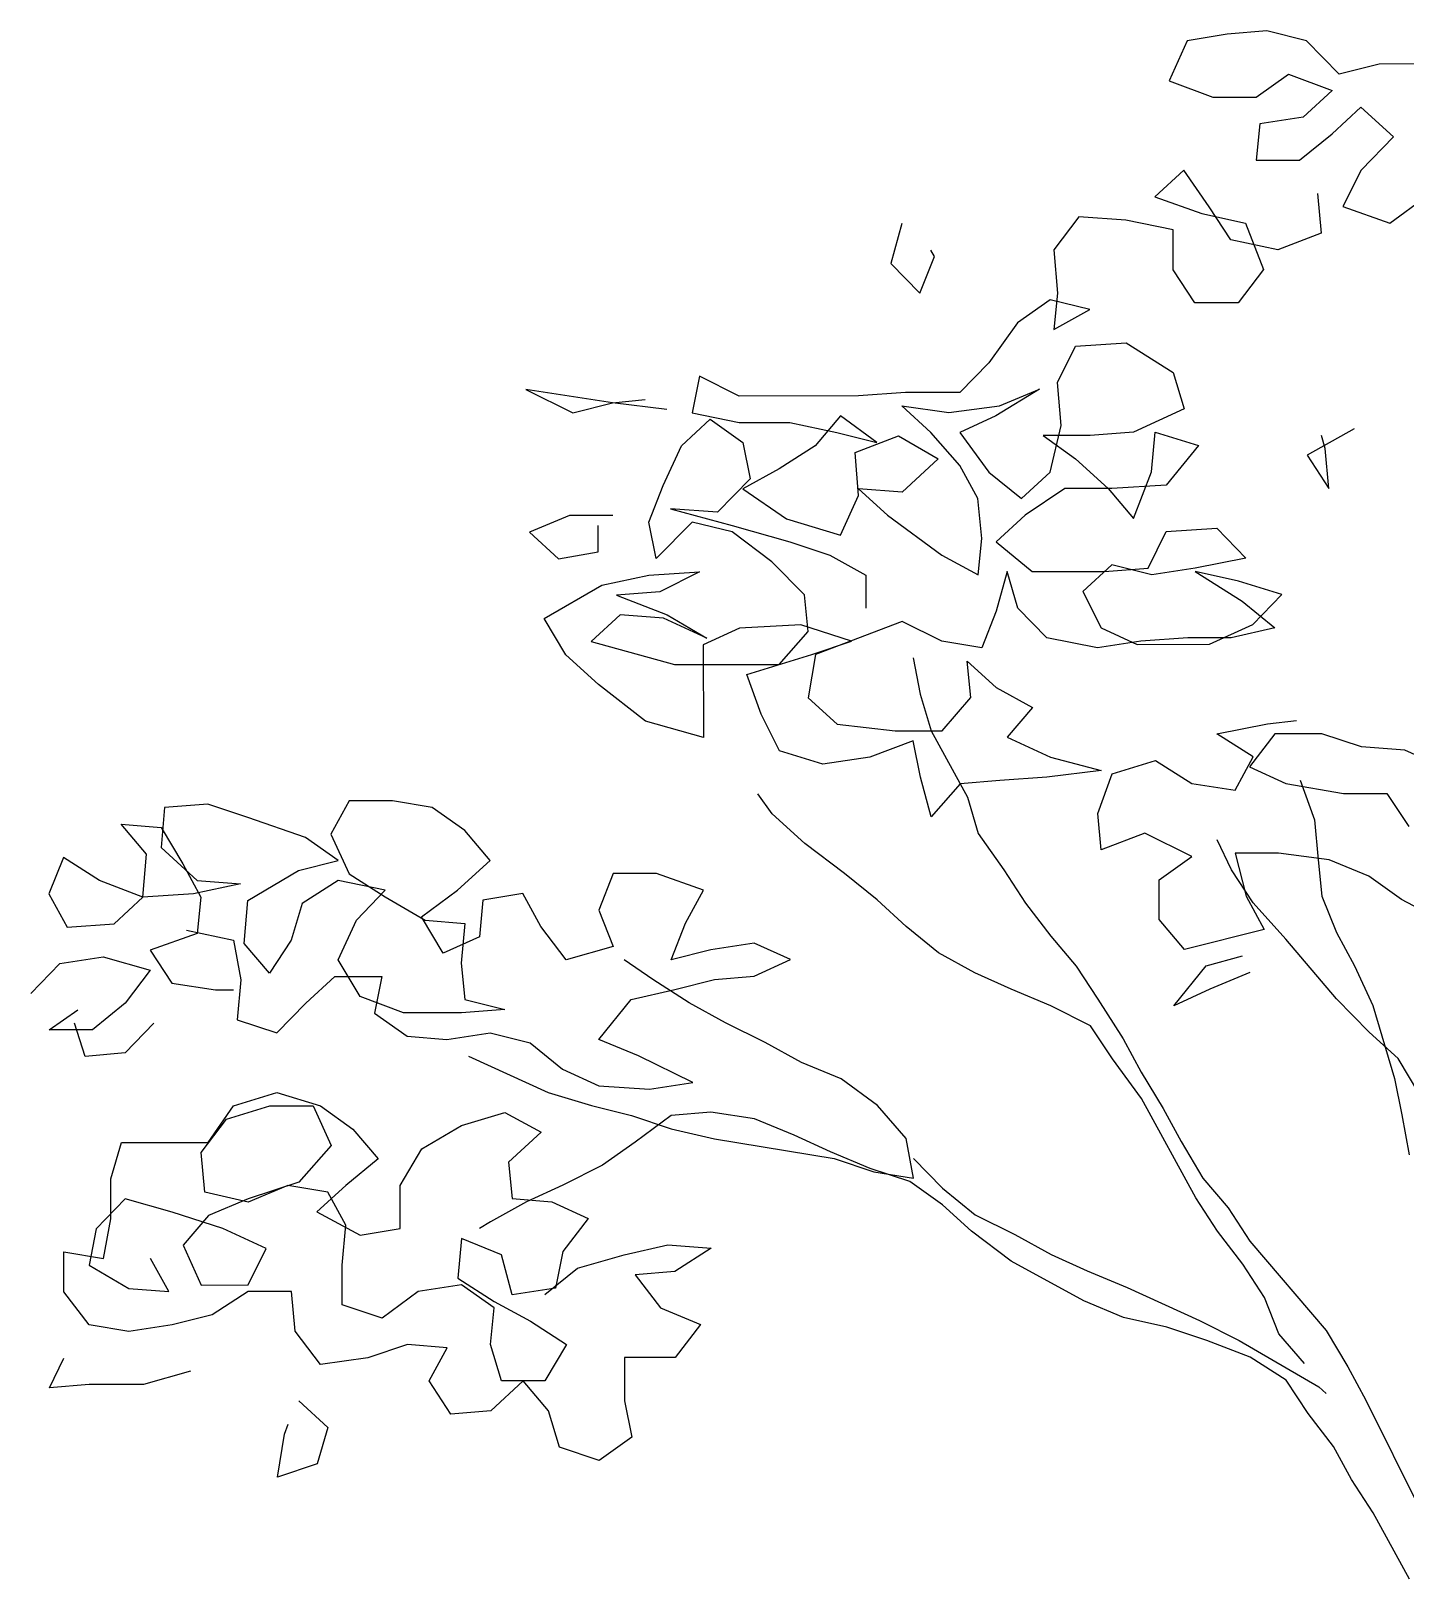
# Model space of a CAD drawing. Header units: inches. Extents: x 295786 to 300745, y 68261 to 70432.
# Drawn here: x 296240.56 to 296263.73, y 70323.77 to 70349.88 of the extents above; entities that cross this region are included whole.
import ezdxf

# ---------------------------------------------------------------- set-up
doc = ezdxf.new("R2010")
doc.units = ezdxf.units.IN
doc.header["$MEASUREMENT"] = 0
doc.layers.add('Tree', color=102, linetype='Continuous')

# ---------------------------------------------------------------- blocks, each defined once
blk = doc.blocks.new('T2')
at = {"layer": 'Tree'}
for p, q in [((21.428, 278.468), (22.62, 278.765)), ((22.62, 278.765), (23.811, 278.665)), ((23.811, 278.665), (25.002, 278.465)), ((20.452, 277.476), (21.428, 278.468)), ((25.002, 278.465), (25.542, 277.273)), ((17.962, 277.776), (19.261, 277.775)), ((19.261, 277.775), (20.452, 277.476)), ((21.968, 277.475), (20.668, 276.98)), ((22.942, 276.779), (21.968, 277.475)), ((25.542, 277.273), (24.242, 276.778)), ((20.668, 276.98), (21.534, 276.185)), ((24.242, 276.778), (22.942, 276.779)), ((19.801, 276.484), (18.826, 275.591)), ((20.667, 275.689), (19.801, 276.484)), ((21.534, 276.185), (22.833, 275.985)), ((22.833, 275.985), (22.941, 274.893)), ((18.826, 275.591), (19.8, 274.598)), ((21.641, 274.894), (20.667, 275.689)), ((19.8, 274.598), (20.34, 273.505)), ((22.941, 274.893), (21.641, 274.894)), ((24.347, 273.502), (25.106, 274.593)), ((25.106, 274.593), (25.972, 273.798)), ((18.932, 273.01), (17.849, 273.805)), ((21.098, 273.902), (20.989, 272.71)), ((25.972, 273.798), (24.564, 273.303)), ((20.34, 273.505), (18.932, 273.01)), ((24.564, 273.303), (23.264, 273.006)), ((23.696, 272.509), (24.347, 273.502)), ((25.429, 272.806), (26.838, 273.103)), ((26.838, 273.103), (28.246, 273.201)), ((28.246, 273.201), (29.003, 272.207)), ((20.989, 272.71), (22.288, 272.213)), ((23.264, 273.006), (22.721, 271.617)), ((25.428, 271.615), (25.429, 272.806)), ((33.552, 272.998), (33.876, 271.806)), ((22.288, 272.213), (23.696, 272.509)), ((29.003, 272.207), (28.893, 270.917)), ((32.577, 272.006), (32.685, 272.204)), ((33.009, 270.913), (32.577, 272.006)), ((33.876, 271.806), (33.009, 270.913)), ((22.721, 271.617), (23.478, 270.623)), ((24.777, 270.622), (25.428, 271.615)), ((28.893, 270.917), (29, 269.825)), ((23.478, 270.623), (24.777, 270.622)), ((27.918, 270.421), (29.11, 270.718)), ((29, 269.825), (27.918, 270.421)), ((29.11, 270.718), (30.084, 270.022)), ((30.084, 270.022), (30.949, 268.83)), ((26.834, 269.429), (25.425, 268.537)), ((28.35, 269.329), (26.834, 269.429)), ((28.891, 268.236), (28.35, 269.329)), ((25.425, 268.537), (25.099, 267.445)), ((30.949, 268.83), (31.814, 267.936)), ((38.421, 267.831), (39.613, 268.426)), ((39.613, 268.426), (39.828, 267.334)), ((28.781, 266.946), (28.891, 268.236)), ((30.623, 267.54), (29.432, 268.037)), ((29.432, 268.037), (30.731, 267.242)), ((42.211, 267.629), (44.811, 268.024)), ((44.811, 268.024), (43.402, 267.331)), ((32.139, 267.34), (30.623, 267.54)), ((31.814, 267.936), (33.439, 267.935)), ((33.547, 267.537), (32.139, 267.34)), ((32.68, 266.744), (33.547, 267.537)), ((33.439, 267.935), (34.847, 267.834)), ((34.847, 267.834), (38.421, 267.831)), ((40.586, 267.432), (42.211, 267.629)), ((42.211, 267.629), (41.237, 267.729)), ((43.402, 267.331), (42.211, 267.629)), ((25.099, 267.445), (26.615, 266.749)), ((30.731, 267.242), (31.813, 266.745)), ((34.304, 266.445), (35.388, 267.238)), ((35.388, 267.238), (36.145, 266.344)), ((36.904, 267.038), (35.496, 266.742)), ((38.42, 267.037), (36.904, 267.038)), ((39.287, 267.135), (38.311, 266.441)), ((39.828, 267.334), (38.42, 267.037)), ((40.152, 266.34), (39.287, 267.135)), ((20.008, 266.854), (21.416, 266.058)), ((20.874, 266.257), (20.983, 266.654)), ((25.965, 266.75), (24.665, 266.353)), ((26.072, 265.558), (25.965, 266.75)), ((26.615, 266.749), (27.914, 266.649)), ((27.914, 266.649), (29.322, 266.647)), ((29.322, 266.647), (28.347, 265.953)), ((29.105, 265.556), (28.781, 266.946)), ((31.813, 266.745), (30.946, 265.554)), ((31.812, 265.752), (32.68, 266.744)), ((33.654, 266.644), (32.462, 265.95)), ((34.953, 266.146), (33.654, 266.644)), ((35.496, 266.742), (34.304, 266.445)), ((20.765, 265.066), (20.874, 266.257)), ((24.665, 266.353), (25.638, 265.161)), ((34.844, 264.856), (34.953, 266.146)), ((36.145, 266.344), (37.227, 265.648)), ((38.311, 266.441), (38.093, 265.349)), ((40.693, 265.149), (40.152, 266.34)), ((21.416, 266.058), (20.765, 265.066)), ((28.347, 265.953), (27.371, 265.061)), ((31.27, 264.76), (31.812, 265.752)), ((32.462, 265.95), (33.544, 264.956)), ((37.227, 265.648), (38.31, 265.051)), ((26.612, 264.168), (26.072, 265.558)), ((29.97, 264.761), (29.105, 265.556)), ((30.946, 265.554), (29.97, 264.761)), ((38.093, 265.349), (39.067, 264.356)), ((25.638, 265.161), (27.263, 265.061)), ((27.371, 265.061), (26.612, 264.168)), ((27.263, 265.061), (28.671, 265.06)), ((28.671, 265.06), (29.861, 264.264)), ((31.16, 263.568), (31.27, 264.76)), ((33.544, 264.956), (34.844, 265.054)), ((34.844, 265.054), (33.977, 264.261)), ((35.384, 263.664), (34.844, 264.856)), ((38.31, 265.051), (37.009, 264.159)), ((41.125, 264.056), (40.693, 265.149)), ((29.861, 264.264), (30.727, 263.469)), ((33.977, 264.261), (32.351, 263.071)), ((40.475, 264.454), (38.634, 263.959)), ((39.067, 264.356), (40.475, 264.454)), ((42.208, 264.254), (43.507, 264.253)), ((43.507, 264.253), (44.698, 263.755)), ((24.121, 263.872), (23.254, 262.979)), ((25.637, 263.771), (24.121, 263.872)), ((37.009, 264.159), (35.384, 263.664)), ((38.634, 263.959), (36.9, 263.464)), ((38.633, 263.761), (39.825, 264.057)), ((39.825, 264.057), (40.907, 262.964)), ((40.907, 262.964), (41.125, 264.056)), ((42.64, 263.162), (42.641, 263.956)), ((26.177, 262.679), (25.637, 263.771)), ((30.727, 263.469), (29.643, 262.577)), ((31.268, 262.476), (31.16, 263.568)), ((36.9, 263.464), (35.709, 263.068)), ((37.441, 262.868), (38.633, 263.761)), ((44.698, 263.755), (43.831, 262.962)), ((23.254, 262.979), (24.77, 262.68)), ((32.351, 263.071), (31.268, 262.476)), ((35.709, 263.068), (34.625, 262.473)), ((36.465, 261.876), (37.441, 262.868)), ((43.831, 262.962), (42.64, 263.162)), ((24.769, 262.581), (23.361, 261.689)), ((23.47, 262.284), (24.769, 262.581)), ((24.77, 262.68), (26.069, 262.48)), ((26.069, 262.48), (27.261, 262.777)), ((27.477, 262.579), (26.177, 262.679)), ((27.261, 262.777), (28.126, 261.982)), ((29.643, 262.577), (27.477, 262.579)), ((30.075, 261.484), (30.401, 262.576)), ((30.401, 262.576), (30.725, 261.385)), ((34.625, 262.473), (34.624, 261.481)), ((41.123, 262.468), (39.607, 262.568)), ((39.607, 262.568), (40.798, 261.972)), ((42.531, 262.169), (41.123, 262.468)), ((22.169, 261.888), (23.47, 262.284)), ((28.126, 261.982), (27.584, 260.891)), ((40.798, 261.972), (42.097, 261.871)), ((44.263, 261.175), (42.531, 262.169)), ((23.035, 260.994), (22.169, 261.888)), ((23.361, 261.689), (22.385, 260.895)), ((29.208, 260.592), (30.075, 261.484)), ((36.356, 260.784), (36.465, 261.876)), ((42.097, 261.871), (40.58, 261.277)), ((30.725, 261.385), (31.157, 260.292)), ((32.349, 260.49), (33.54, 261.084)), ((33.54, 261.084), (36.139, 260.089)), ((40.58, 261.277), (39.388, 260.583)), ((39.388, 260.583), (40.689, 261.178)), ((40.689, 261.178), (41.988, 261.276)), ((41.988, 261.276), (42.854, 260.481)), ((43.612, 260.083), (44.263, 261.175)), ((22.385, 260.895), (23.684, 260.596)), ((24.334, 260.397), (23.035, 260.994)), ((23.684, 260.596), (24.984, 260.595)), ((24.984, 260.595), (26.392, 260.495)), ((27.584, 260.891), (26.5, 260.395)), ((27.691, 260.295), (29.208, 260.592)), ((35.056, 260.487), (36.573, 260.983)), ((37.221, 259.791), (36.356, 260.784)), ((36.573, 260.983), (38.414, 260.882)), ((38.414, 260.882), (39.496, 260.384)), ((26.5, 260.395), (24.334, 260.397)), ((26.392, 260.495), (27.691, 260.295)), ((31.157, 260.292), (32.349, 260.49)), ((36.247, 260.089), (35.056, 260.487)), ((36.139, 260.089), (36.354, 258.799)), ((38.196, 259.492), (36.247, 260.089)), ((39.496, 260.384), (39.494, 257.605)), ((42.854, 260.481), (40.362, 259.788)), ((42.636, 259.19), (43.612, 260.083)), ((31.59, 259.895), (30.723, 259.101)), ((31.48, 258.803), (31.59, 259.895)), ((33.214, 259.993), (32.997, 258.901)), ((40.362, 259.788), (37.221, 259.791)), ((37.762, 258.301), (38.196, 259.492)), ((41.227, 258.1), (42.636, 259.19)), ((30.723, 259.101), (29.639, 258.506)), ((32.346, 257.809), (31.48, 258.803)), ((32.997, 258.901), (32.671, 257.809)), ((36.354, 258.799), (35.487, 258.005)), ((29.639, 258.506), (30.396, 257.612)), ((37.219, 257.209), (37.762, 258.301)), ((22.599, 258.016), (21.733, 258.116)), ((24.115, 257.717), (22.599, 258.016)), ((32.671, 257.809), (31.586, 255.824)), ((33.754, 257.808), (32.346, 257.809)), ((35.487, 258.005), (33.754, 257.808)), ((39.494, 257.605), (41.227, 258.1)), ((18.483, 257.225), (19.782, 257.323)), ((19.782, 257.323), (20.974, 257.719)), ((20.974, 257.719), (22.382, 257.718)), ((22.382, 257.718), (23.139, 256.725)), ((23.031, 257.023), (24.115, 257.717)), ((30.396, 257.612), (29.096, 257.018)), ((32.994, 256.419), (33.212, 257.511)), ((33.212, 257.511), (34.511, 257.013)), ((17.399, 256.73), (18.483, 257.225)), ((23.572, 256.03), (23.031, 257.023)), ((25.955, 256.921), (24.871, 256.227)), ((27.254, 256.523), (25.955, 256.921)), ((29.096, 257.018), (27.579, 256.622)), ((34.511, 257.013), (35.919, 256.813)), ((35.919, 256.813), (37.219, 257.209)), ((23.139, 256.725), (22.056, 256.229)), ((27.686, 255.331), (27.254, 256.523)), ((27.579, 256.622), (29.204, 256.422)), ((29.204, 256.422), (30.612, 256.321)), ((32.668, 255.228), (32.994, 256.419)), ((19.023, 255.934), (18.372, 254.942)), ((20.322, 255.933), (19.023, 255.934)), ((22.056, 256.229), (20.322, 255.933)), ((21.622, 256.329), (21.188, 255.138)), ((24.871, 256.227), (23.572, 256.03)), ((30.612, 256.321), (31.803, 256.221)), ((31.803, 256.221), (32.668, 255.228)), ((37.434, 255.323), (37.867, 255.918)), ((31.586, 255.824), (31.26, 254.732)), ((46.639, 254.819), (47.614, 255.513)), ((47.614, 255.513), (48.806, 255.711)), ((48.806, 255.711), (50.105, 255.709)), ((50.105, 255.709), (50.646, 254.716)), ((53.137, 255.211), (54.329, 255.607)), ((54.329, 255.607), (55.629, 255.506)), ((55.629, 255.506), (55.736, 254.315)), ((21.188, 255.138), (21.079, 253.947)), ((27.577, 254.239), (27.686, 255.331)), ((36.458, 254.43), (37.434, 255.323)), ((51.404, 254.616), (53.137, 255.211)), ((56.928, 255.009), (55.736, 254.911)), ((56.169, 254.116), (56.928, 255.009)), ((23.678, 253.647), (24.112, 254.54)), ((24.869, 254.043), (26.278, 254.737)), ((26.278, 254.737), (27.577, 254.239)), ((31.26, 254.732), (30.501, 253.641)), ((45.88, 253.926), (46.639, 254.819)), ((50.646, 254.716), (50.103, 253.525)), ((50.429, 253.922), (51.404, 254.616)), ((55.736, 254.911), (55.085, 253.819)), ((20.754, 253.947), (22.27, 254.144)), ((22.27, 254.144), (23.57, 254.143)), ((23.57, 254.143), (23.244, 252.853)), ((35.266, 253.538), (36.458, 254.43)), ((55.736, 254.315), (54.652, 253.323)), ((56.276, 252.825), (56.169, 254.116)), ((19.562, 253.452), (20.754, 253.947)), ((21.079, 253.947), (20.969, 252.855)), ((23.027, 252.655), (23.678, 253.647)), ((25.843, 253.347), (24.869, 254.043)), ((30.501, 253.641), (29.85, 252.649)), ((46.854, 253.032), (45.88, 253.926)), ((51.62, 253.623), (50.429, 253.922)), ((53.135, 252.729), (51.62, 253.623)), ((55.085, 253.819), (54.543, 252.827)), ((57.576, 253.321), (58.66, 254.015)), ((58.66, 254.015), (59.092, 252.922)), ((18.586, 252.758), (19.562, 253.452)), ((25.842, 252.156), (25.843, 253.347)), ((34.29, 252.744), (35.266, 253.538)), ((39.489, 253.038), (40.898, 253.533)), ((40.898, 253.533), (42.197, 253.532)), ((42.197, 253.532), (42.629, 252.44)), ((50.103, 253.525), (49.02, 252.831)), ((49.02, 253.03), (50.428, 253.327)), ((50.428, 253.327), (51.51, 252.631)), ((54.652, 253.323), (53.352, 253.225)), ((53.352, 253.225), (54.76, 252.926)), ((56.276, 252.825), (57.576, 253.321)), ((17.286, 252.064), (18.586, 252.758)), ((20.969, 252.855), (20.535, 251.763)), ((23.244, 252.853), (22.701, 251.861)), ((33.423, 251.951), (34.29, 252.744)), ((40.03, 252.045), (39.489, 253.038)), ((44.362, 251.942), (44.904, 252.934)), ((44.904, 252.934), (46.095, 252.734)), ((46.095, 252.734), (46.202, 251.642)), ((47.936, 252.237), (46.854, 253.032)), ((49.02, 252.831), (47.827, 252.137)), ((49.885, 252.136), (49.02, 253.03)), ((53.242, 251.438), (53.135, 252.729)), ((54.543, 252.827), (54.65, 251.735)), ((54.76, 252.926), (56.276, 252.825)), ((57.141, 252.03), (56.276, 252.825)), ((59.092, 252.922), (58.549, 251.93)), ((22.051, 251.563), (23.027, 252.655)), ((29.85, 252.649), (29.091, 251.657)), ((42.629, 252.44), (42.195, 251.348)), ((47.285, 251.145), (47.936, 252.237)), ((51.51, 252.631), (51.834, 251.538)), ((20.535, 251.763), (19.992, 250.771)), ((22.701, 251.861), (25.083, 251.263)), ((25.083, 251.263), (25.842, 252.156)), ((32.448, 251.158), (33.423, 251.951)), ((40.462, 250.952), (40.03, 252.045)), ((43.603, 250.95), (44.362, 251.942)), ((47.827, 252.137), (46.636, 252.039)), ((46.636, 252.039), (46.743, 250.848)), ((50.426, 250.944), (49.885, 252.136)), ((54.975, 251.834), (53.567, 251.537)), ((54.65, 251.735), (56.058, 251.237)), ((58.549, 251.93), (57.141, 252.03)), ((20.533, 249.778), (22.051, 251.563)), ((29.091, 251.657), (28.332, 250.764)), ((36.888, 250.955), (37.971, 251.451)), ((37.971, 251.451), (39.271, 251.251)), ((42.195, 251.348), (43.603, 250.95)), ((46.202, 251.642), (47.285, 251.145)), ((51.834, 251.538), (52.483, 250.545)), ((52.483, 250.545), (53.242, 251.438)), ((53.567, 251.537), (53.349, 250.346)), ((24.433, 250.767), (23.35, 251.066)), ((31.364, 250.563), (32.448, 251.158)), ((37.97, 250.458), (36.888, 250.955)), ((39.271, 251.251), (40.462, 250.952)), ((41.003, 250.356), (41.87, 250.951)), ((46.743, 250.848), (46.634, 249.756)), ((49.775, 249.852), (50.426, 250.944)), ((56.058, 251.237), (55.407, 250.245)), ((57.465, 251.037), (56.057, 250.641)), ((58.765, 250.838), (57.465, 251.037)), ((59.63, 249.943), (58.765, 250.838)), ((19.992, 250.771), (19.45, 249.58)), ((23.133, 250.57), (24.324, 250.072)), ((25.406, 249.575), (24.433, 250.767)), ((28.332, 250.764), (27.681, 249.772)), ((30.28, 250.067), (31.364, 250.563)), ((39.162, 250.358), (37.97, 250.458)), ((40.353, 250.059), (39.162, 250.358)), ((39.919, 249.662), (41.003, 250.356)), ((50.533, 250.447), (49.125, 250.449)), ((49.125, 250.449), (49.341, 249.356)), ((51.399, 249.652), (50.533, 250.447)), ((53.349, 250.346), (53.456, 249.154)), ((56.057, 250.641), (56.814, 249.648)), ((24.324, 250.072), (25.406, 249.575)), ((29.089, 249.572), (30.28, 250.067)), ((41.652, 249.76), (40.353, 250.059)), ((54.107, 250.047), (53.565, 250.048)), ((55.407, 250.245), (54.107, 250.047)), ((19.45, 249.58), (18.798, 247.396)), ((19.557, 248.786), (20.533, 249.778)), ((27.681, 249.772), (26.922, 248.581)), ((27.897, 248.977), (29.089, 249.572)), ((38.835, 249.067), (39.919, 249.662)), ((42.625, 248.568), (41.652, 249.76)), ((46.634, 249.756), (45.442, 249.459)), ((45.442, 249.459), (46.742, 249.359)), ((48.475, 249.357), (49.775, 249.852)), ((52.265, 248.758), (51.399, 249.652)), ((56.814, 249.648), (57.788, 248.853)), ((59.088, 248.852), (58.222, 249.448)), ((27.246, 247.985), (27.897, 248.977)), ((37.643, 248.473), (38.835, 249.067)), ((46.742, 249.359), (48.475, 249.357)), ((49.341, 249.356), (48.366, 248.662)), ((53.456, 249.154), (52.265, 248.758)), ((55.947, 249.053), (56.813, 248.159)), ((58.004, 248.058), (58.33, 249.051)), ((18.69, 247.992), (19.557, 248.786)), ((26.922, 248.581), (26.379, 247.589)), ((41.434, 248.072), (42.625, 248.568)), ((45.875, 248.764), (44.683, 248.467)), ((47.174, 248.564), (45.875, 248.764)), ((48.366, 248.662), (47.174, 248.564)), ((57.788, 248.853), (59.088, 248.852)), ((36.56, 247.878), (37.643, 248.473)), ((39.808, 247.28), (41.434, 248.072)), ((44.683, 248.467), (43.708, 247.673)), ((46.524, 248.068), (44.14, 246.978)), ((56.813, 248.159), (58.004, 248.058)), ((18.039, 246.901), (18.69, 247.992)), ((26.379, 247.589), (25.728, 246.497)), ((26.378, 246.794), (27.246, 247.985)), ((35.368, 247.383), (36.56, 247.878)), ((43.708, 247.673), (42.624, 247.178)), ((18.798, 247.396), (18.58, 246.305)), ((34.284, 246.589), (35.368, 247.383)), ((41.108, 247.08), (39.808, 247.28)), ((42.624, 247.178), (41.108, 247.08)), ((24.751, 243.817), (26.378, 246.794)), ((44.14, 246.978), (42.84, 246.582)), ((52.263, 246.971), (50.963, 246.575)), ((53.562, 246.573), (52.263, 246.971)), ((18.58, 246.305), (18.362, 245.113)), ((25.728, 246.497), (25.186, 245.505)), ((33.417, 245.597), (34.284, 246.589)), ((36.774, 245.694), (37.966, 246.189)), ((37.966, 246.189), (39.266, 246.386)), ((39.266, 246.386), (40.457, 246.286)), ((40.457, 246.286), (41.539, 245.491)), ((41.648, 246.285), (40.457, 245.889)), ((42.84, 246.582), (41.648, 246.285)), ((45.439, 246.381), (44.355, 245.787)), ((46.738, 245.983), (45.439, 246.381)), ((50.963, 246.575), (49.987, 245.881)), ((51.179, 246.575), (50.637, 245.384)), ((52.479, 246.574), (51.179, 246.575)), ((53.778, 246.176), (52.479, 246.574)), ((54.319, 245.48), (53.562, 246.573)), ((54.535, 245.182), (53.778, 246.176)), ((40.457, 245.889), (39.157, 245.592)), ((44.355, 245.787), (45.329, 244.892)), ((47.929, 245.287), (46.738, 245.983)), ((49.987, 245.881), (49.228, 244.988)), ((25.186, 245.505), (24.535, 244.413)), ((33.199, 244.406), (33.417, 245.597)), ((39.157, 245.592), (35.582, 245)), ((35.691, 245.198), (36.774, 245.694)), ((41.539, 245.491), (42.513, 244.795)), ((48.578, 244.195), (47.929, 245.287)), ((50.637, 245.384), (51.61, 244.291)), ((56.918, 245.478), (54.319, 245.48)), ((57.242, 244.386), (56.918, 245.478)), ((33.2, 245.002), (32.332, 244.109)), ((35.582, 245), (34.39, 244.604)), ((34.499, 244.703), (35.691, 245.198)), ((42.513, 244.795), (43.704, 244.199)), ((45.329, 244.892), (45.22, 243.8)), ((49.228, 244.988), (50.202, 244.193)), ((54.426, 243.991), (54.535, 245.182)), ((24.535, 244.413), (23.776, 243.52)), ((34.39, 244.604), (33.199, 244.406)), ((33.307, 244.307), (34.499, 244.703)), ((57.241, 243.195), (57.242, 244.386)), ((32.332, 244.109), (31.357, 243.316)), ((32.332, 243.613), (33.307, 244.307)), ((43.704, 244.199), (44.787, 243.701)), ((48.576, 242.904), (48.578, 244.195)), ((50.201, 243.002), (50.744, 243.994)), ((50.202, 244.193), (51.068, 243.398)), ((50.744, 243.994), (51.935, 244.192)), ((51.61, 244.291), (53.126, 243.794)), ((51.935, 244.192), (53.126, 243.694)), ((53.126, 243.694), (54.426, 243.991)), ((23.776, 243.52), (23.125, 242.528)), ((24.1, 242.825), (24.751, 243.817)), ((31.464, 242.819), (32.332, 243.613)), ((44.028, 243.702), (42.945, 243.207)), ((45.22, 243.8), (44.028, 243.702)), ((44.787, 243.701), (45.869, 243.105)), ((51.068, 243.398), (49.768, 242.704)), ((53.126, 243.794), (54.317, 243.296)), ((53.883, 242.899), (55.4, 243.395)), ((55.4, 243.395), (56.808, 243.791)), ((56.808, 243.791), (57.674, 242.896)), ((31.357, 243.316), (30.165, 242.721)), ((42.945, 243.207), (43.702, 242.213)), ((45.869, 243.105), (46.194, 242.906)), ((50.308, 241.81), (50.201, 243.002)), ((54.317, 243.296), (55.074, 242.402)), ((57.456, 242.003), (57.241, 243.195)), ((23.125, 242.528), (20.848, 239.85)), ((23.341, 241.833), (24.1, 242.825)), ((30.165, 242.721), (29.081, 242.126)), ((30.272, 241.927), (31.464, 242.819)), ((45.543, 242.112), (46.735, 242.608)), ((46.735, 242.608), (46.842, 241.416)), ((49.768, 242.704), (48.576, 242.904)), ((52.583, 242.305), (53.883, 242.899)), ((57.674, 242.896), (57.889, 241.804)), ((29.081, 242.126), (27.998, 241.631)), ((40.562, 242.414), (39.262, 242.316)), ((39.262, 242.316), (40.344, 241.62)), ((41.861, 242.115), (40.562, 242.414)), ((43.268, 241.717), (41.861, 242.115)), ((43.702, 242.213), (43.918, 241.121)), ((45.217, 240.921), (45.543, 242.112)), ((53.123, 241.212), (52.583, 242.305)), ((55.074, 242.402), (54.531, 241.211)), ((55.506, 241.012), (56.048, 242.004)), ((58.648, 242.201), (57.456, 242.003)), ((58.647, 241.009), (58.648, 242.201)), ((22.69, 240.841), (23.341, 241.833)), ((27.998, 241.631), (26.806, 241.135)), ((28.105, 240.737), (30.272, 241.927)), ((40.344, 241.62), (41.535, 241.52)), ((44.242, 240.922), (43.268, 241.717)), ((50.307, 240.619), (50.308, 241.81)), ((57.889, 241.804), (56.697, 241.11)), ((26.806, 241.135), (24.639, 240.144)), ((41.535, 241.52), (40.776, 240.528)), ((43.918, 241.121), (45.217, 240.921)), ((46.842, 241.416), (45.758, 240.722)), ((45.758, 240.524), (46.734, 241.218)), ((46.734, 241.218), (48.033, 241.018)), ((54.531, 241.211), (53.123, 241.212)), ((56.697, 241.11), (55.506, 241.012)), ((22.256, 239.749), (22.69, 240.841)), ((26.913, 240.242), (28.105, 240.737)), ((45.758, 240.722), (44.675, 240.127)), ((48.033, 241.018), (49.115, 240.223)), ((49.115, 240.223), (50.307, 240.619)), ((51.714, 239.824), (51.824, 241.015)), ((51.824, 241.015), (53.123, 241.014)), ((53.123, 241.014), (54.206, 240.318)), ((57.888, 240.017), (58.647, 241.009)), ((24.639, 240.144), (23.447, 239.55)), ((25.613, 239.945), (26.913, 240.242)), ((40.776, 240.528), (39.584, 240.032)), ((45.865, 239.432), (45.758, 240.524)), ((54.206, 240.318), (55.397, 240.019)), ((20.848, 239.85), (20.197, 238.758)), ((21.497, 238.856), (22.256, 239.749)), ((24.422, 239.549), (25.613, 239.945)), ((39.584, 240.032), (40.342, 239.039)), ((44.675, 240.127), (43.591, 239.433)), ((50.955, 238.832), (51.714, 239.824)), ((55.397, 240.019), (56.696, 239.82)), ((56.696, 239.82), (57.888, 240.017)), ((23.447, 239.55), (21.063, 238.162)), ((23.121, 239.053), (24.422, 239.549)), ((43.591, 239.433), (44.24, 238.341)), ((45.539, 238.34), (45.865, 239.432)), ((47.165, 239.331), (48.356, 239.429)), ((47.705, 238.338), (47.165, 239.331)), ((48.356, 239.429), (49.547, 239.031)), ((20.197, 238.758), (19.654, 237.766)), ((22.038, 238.359), (23.121, 239.053)), ((40.342, 239.039), (41.858, 239.038)), ((41.858, 239.038), (41.856, 237.747)), ((49.547, 239.031), (50.955, 238.832)), ((59.077, 238.13), (58.645, 239.024)), ((21.387, 237.367), (22.038, 238.359)), ((44.131, 237.447), (44.89, 238.34)), ((44.24, 238.341), (45.539, 238.34)), ((44.89, 238.34), (45.863, 237.446)), ((47.055, 237.346), (47.705, 238.338)), ((54.854, 238.63), (56.261, 238.231)), ((21.063, 238.162), (20.846, 237.963)), ((56.261, 238.231), (57.886, 238.23)), ((57.886, 238.23), (59.077, 238.13)), ((19.654, 237.766), (18.027, 234.491)), ((20.628, 236.375), (21.387, 237.367)), ((41.856, 237.747), (41.639, 236.655)), ((43.805, 236.356), (44.131, 237.447)), ((45.863, 237.446), (47.055, 237.346)), ((51.604, 237.739), (50.736, 236.945)), ((50.736, 236.945), (51.06, 235.853)), ((52.036, 236.746), (51.928, 237.044)), ((41.639, 236.655), (42.613, 235.96)), ((52.251, 235.455), (52.036, 236.746)), ((20.085, 235.383), (20.628, 236.375)), ((42.613, 235.96), (43.805, 236.356)), ((51.06, 235.853), (52.251, 235.455)), ((19.434, 234.391), (20.085, 235.383)), ((18.349, 232.406), (19.434, 234.391))]:
    blk.add_line(p, q, dxfattribs=at)

msp = doc.modelspace()

# ---------------------------------------------------------------- block references
at = {"layer": 'Tree', "xscale": -0.5632000000000001, "yscale": 0.5632000000000001, "zscale": 0.5632000000000001}
msp.add_blockref('T2', (296274.14351069, 70192.87553544), dxfattribs=at)

doc.saveas('drawing.dxf')
